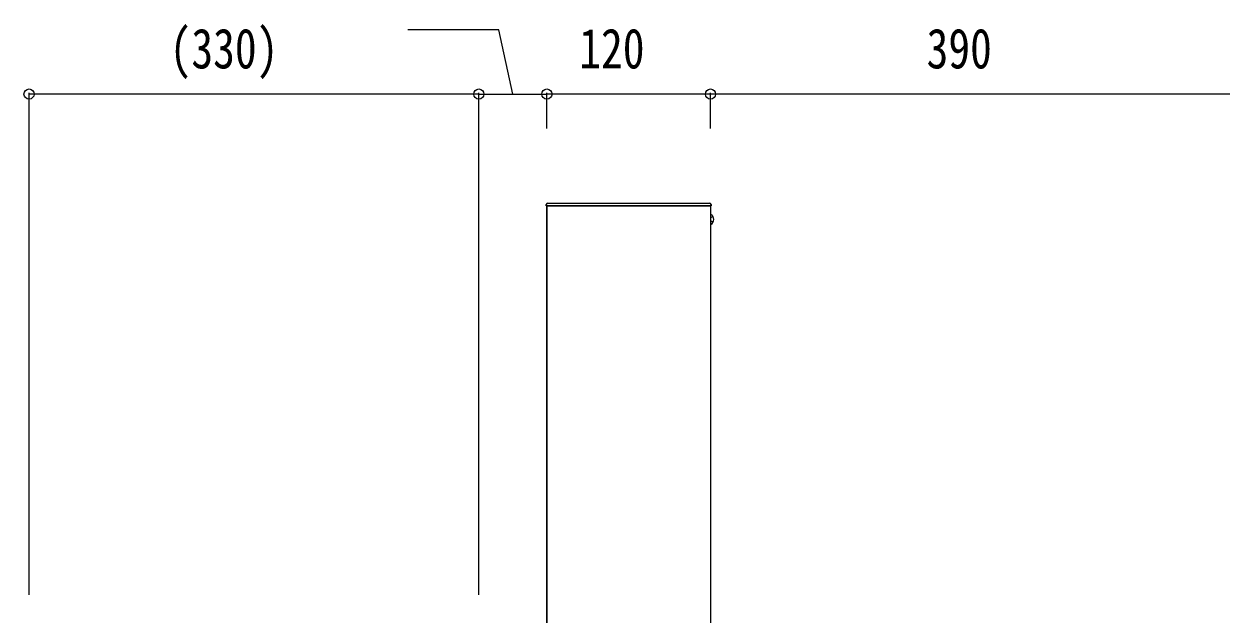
# Model space of a CAD drawing. Units: millimetres, scale not verified. Extents: x -2102 to 2102, y -1485 to 1485.
# Drawn here: x 326 to 1204, y 463 to 896 of the extents above; entities that cross this region are included whole.
import ezdxf
from ezdxf.enums import TextEntityAlignment as Align

# ---------------------------------------------------------------- set-up
doc = ezdxf.new("R2010")
doc.units = ezdxf.units.MM
doc.header["$LTSCALE"] = 8
doc.layers.add('0-3_YKK_A1', color=4, linetype='Continuous')
doc.layers.add('0-4_YKK_D', color=6, linetype='Continuous')
doc.styles.add('ＭＳ ゴシック', font='')
doc.styles.get('ＭＳ ゴシック').set_extended_font_data('MS Gothic')

msp = doc.modelspace()

# ---------------------------------------------------------------- linework, layer by layer
at = {"layer": '0-3_YKK_A1'}
for p, q in [((710.073, 764.5), (828.947, 764.5)), ((829.51, 762.5), (709.51, 762.5)), ((709.51, 762.5), (709.51, -637.5)), ((829.011, 762.5), (710.008, 762.5)), ((805.01, 762.5), (825.11, 762.5)), ((829.51, 762.5), (829.51, -637.5)), ((829.511, 756.096), (829.511, 748.904)), ((831.476, 754.55), (829.661, 753.645)), ((831.476, 750.45), (829.661, 751.355))]:
    msp.add_line(p, q, dxfattribs=at)
for points in [[(710.008, 762.5), (709.01, 762.5), (709.075, 763.561)], [(829.945, 763.561), (830.01, 762.5), (829.011, 762.5)]]:
    msp.add_lwpolyline(points, dxfattribs=at)
msp.add_lwpolyline([(709.51, 762.5), (829.51, 762.5), (829.51, -987.5), (709.51, -987.5)], close=True, dxfattribs=at)
for centre, radius, start, end in [((710.073, 763.5), 1, 90, 176.5), ((828.947, 763.5), 1, 3.5, 90), ((829.665, 756.096), 0.154, 62.71904, 180), ((827.811, 752.5), 4.2, 297.28096, 62.71904), ((829.665, 748.904), 0.154, 180, 297.28096)]:
    msp.add_arc(centre, radius, start, end, dxfattribs=at)
at = {"layer": '0-4_YKK_D'}
for p, q in [((329.442, 477.073), (329.442, 845.5)), ((659.539, 844.5), (329.442, 844.5)), ((659.539, 477.073), (659.539, 845.5)), ((659.539, 478.073), (659.539, 845.5)), ((659.539, 844.5), (709.539, 844.5)), ((709.539, 819.287), (709.539, 845.5)), ((709.539, 819.287), (709.539, 845.5)), ((829.539, 844.5), (709.539, 844.5)), ((829.539, 819.287), (829.539, 845.5)), ((829.539, 819.287), (829.539, 845.5)), ((1219.339, 844.5), (829.539, 844.5))]:
    msp.add_line(p, q, dxfattribs=at)
msp.add_lwpolyline([(684.539, 844.5), (674.288, 891.5), (607.354, 891.5)], dxfattribs=at)
for centre in [(329.442, 844.5), (659.539, 844.5), (709.539, 844.5), (709.539, 844.5), (829.539, 844.5), (829.539, 844.5)]:
    msp.add_circle(centre, 3.75, dxfattribs=at)

# ---------------------------------------------------------------- texts
at = {"layer": '0-4_YKK_D', "style": 'ＭＳ ゴシック', "width": 0.8}
for s, p in [('(330)', (432.624, 854.5)), ('120', (733.273, 854.5)), ('390', (988.173, 854.5))]:
    msp.add_text(s, height=29.33, dxfattribs=at).set_placement(p, align=Align.BOTTOM_LEFT)

doc.saveas('drawing.dxf')
